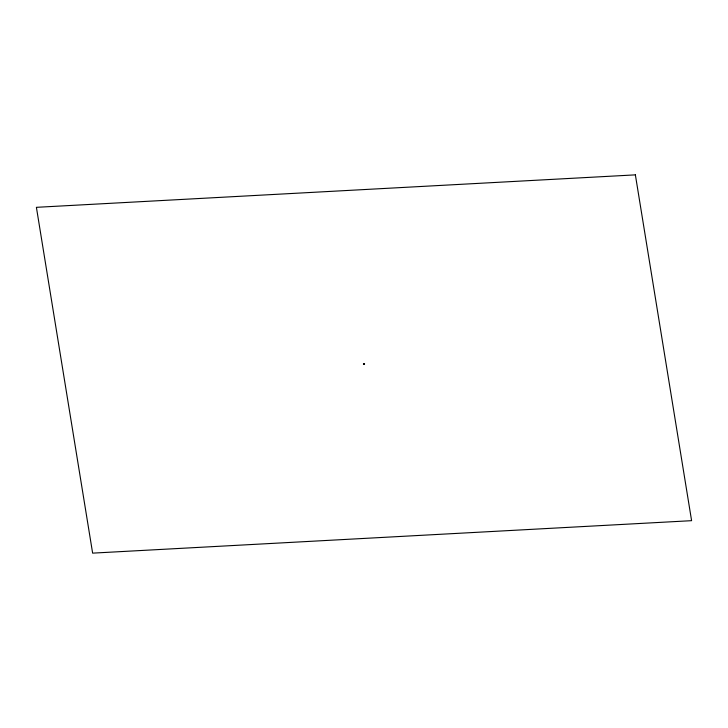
<?xml version="1.0" encoding="UTF-8"?>
<svg xmlns="http://www.w3.org/2000/svg" width="728" height="728" viewBox="0 0 728 728"><rect width="100%" height="100%" fill="white"/><g stroke="black" fill="none" stroke-linecap="round" stroke-linejoin="round"><path stroke-width="1.09" d="M363.399 364.036L364.601 363.964L363.873 363.618M364.146 364.346L364 363.554L363.964 364.4M635.371 174.866L36.4 207.325L92.629 553.134L691.6 520.675L635.371 174.866"/></g></svg>
